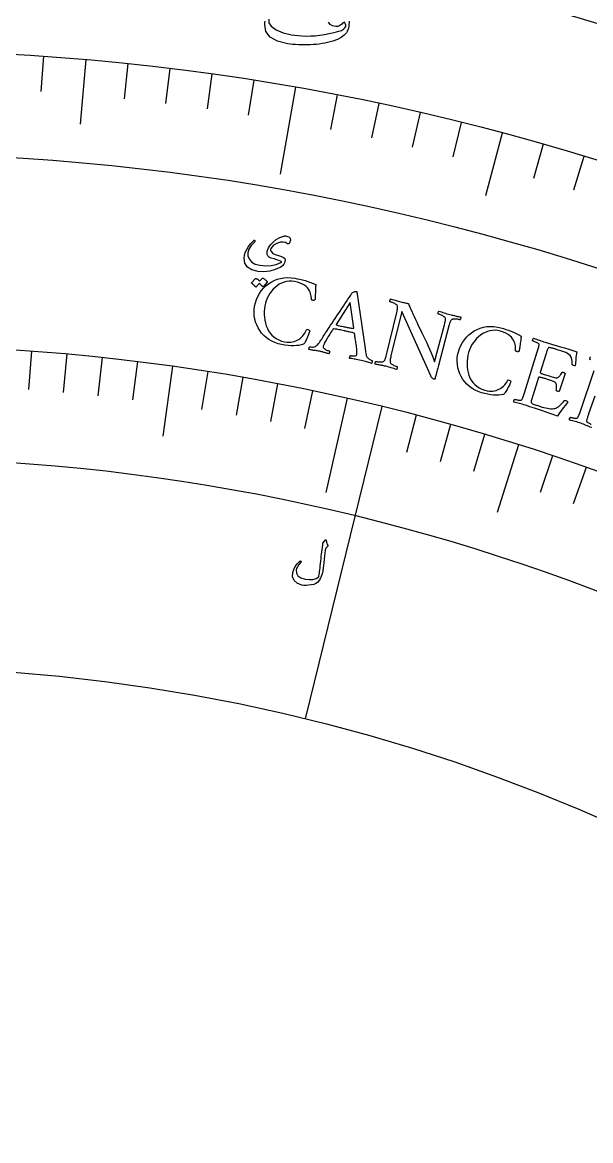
# Model space of a CAD drawing. Header units: millimetres. Extents: x -65 to 65, y -65 to 75.
# Drawn here: x 3.59 to 17.37, y 32.39 to 59.5 of the extents above; entities that cross this region are included whole.
import ezdxf

# ---------------------------------------------------------------- set-up
doc = ezdxf.new("R2010")
doc.units = ezdxf.units.MM
for name, color, linetype in [('ENGRAVE', 7, 'Continuous'), ('ENGRAVE_FINE', 8, 'Continuous'), ('TEXT', 5, 'Continuous')]:
    doc.layers.add(name, color=color, linetype=linetype)

msp = doc.modelspace()

# ---------------------------------------------------------------- linework, layer by layer
at = {"layer": 'ENGRAVE'}
for points in [[(5.1269, 58.6012), (4.9898, 57.0341)], [(10.2149, 57.9313), (9.8424, 55.8189)], [(15.225, 56.8206), (14.8179, 55.3012)], [(7.2326, 51.1663), (6.9925, 49.4672)], [(12.3027, 50.1891), (10.4457, 42.6134)], [(11.4645, 50.3872), (10.9454, 48.1055)], [(15.6203, 49.2576), (15.1016, 47.6219)]]:
    msp.add_lwpolyline(points, dxfattribs=at)
for radius in [63.7, 63.7, 61.9938, 58.825, 58.825, 56.3225, 51.675, 51.675, 48.945, 43.875, 43.875]:
    msp.add_circle((0, 0), radius, dxfattribs=at)
at = {"layer": 'ENGRAVE_FINE'}
for points in [[(4.1034, 58.6817), (4.0436, 57.8258)], [(6.1489, 58.5028), (6.0592, 57.6495)], [(7.169, 58.3865), (7.0644, 57.5349)], [(8.1869, 58.2525), (8.0674, 57.4029)], [(9.2023, 58.1008), (9.068, 57.2533)], [(11.2243, 57.7442), (11.0606, 56.902)], [(12.2304, 57.5395), (12.052, 56.7003)], [(13.2327, 57.3173), (13.0397, 56.4813)], [(14.2311, 57.0776), (14.0235, 56.2451)], [(16.2144, 56.5462), (15.9779, 55.7215)], [(17.1988, 56.2546), (16.9479, 55.4341)], [(3.8115, 51.5342), (3.7425, 50.6008)], [(4.6689, 51.4636), (4.5843, 50.5315)], [(5.525, 51.3788), (5.4249, 50.4482)], [(6.3797, 51.2797), (6.2641, 50.3508)], [(8.0837, 51.0388), (7.9373, 50.1143)], [(8.9327, 50.8971), (8.7709, 49.9752)], [(9.7793, 50.7412), (9.6022, 49.8221)], [(10.6233, 50.5712), (10.4309, 49.6552)], [(13.1375, 49.9771), (12.8996, 49.0719)], [(13.9689, 49.7511), (13.7159, 48.85)], [(14.7966, 49.5113), (14.5286, 48.6145)], [(16.4399, 48.9902), (16.1421, 48.1028)], [(17.255, 48.709), (16.9425, 47.8268)]]:
    msp.add_lwpolyline(points, dxfattribs=at)
at = {"layer": 'TEXT'}
for points in [[(11.5127, 59.5327), (11.5007, 59.4076), (11.4934, 59.3628), (11.4823, 59.3221), (11.4676, 59.2853), (11.4491, 59.2526), (11.3944, 59.1906), (11.3203, 59.1357), (11.2267, 59.0876), (11.1137, 59.0464), (11.0512, 59.0291), (10.9871, 59.0136), (10.9215, 59.0001), (10.8544, 58.9884), (10.7855, 58.9785), (10.7149, 58.9706), (10.6424, 58.9645), (10.5681, 58.9604), (10.4938, 58.9579), (10.4215, 58.957), (10.351, 58.9575), (10.2825, 58.9596), (10.2158, 58.9634), (10.1508, 58.969), (10.0874, 58.9765), (10.0257, 58.986), (9.7725, 59.05), (9.5946, 59.1486), (9.4921, 59.2824), (9.4651, 59.4519), (9.4694, 59.4895), (9.4784, 59.5318)], [(9.5624, 59.585), (9.5693, 59.4944), (9.6206, 59.415), (9.7466, 59.3204), (9.912, 59.2492), (10.117, 59.2012), (10.3618, 59.1758), (10.4706, 59.1725), (10.5805, 59.1741), (10.6915, 59.1807), (10.8037, 59.1922), (10.9169, 59.2088), (11.031, 59.2303), (11.1461, 59.2568), (11.2621, 59.2884), (11.3249, 59.3101), (11.3744, 59.3369), (11.4105, 59.369), (11.4332, 59.4063), (11.4305, 59.4355), (11.4226, 59.4633), (11.4097, 59.4897), (11.3916, 59.5147)], [(11.3755, 59.5058), (11.332, 59.4589), (11.287, 59.4259), (11.2406, 59.4069), (11.1926, 59.4019), (11.1094, 59.4163), (11.0499, 59.4525), (11.0143, 59.5105)], [(17.369, 51.3226), (17.3576, 51.3271), (17.3491, 51.3303), (17.3477, 51.337), (17.3477, 51.3452), (17.3491, 51.355), (17.3518, 51.3662), (17.3556, 51.3771), (17.3601, 51.3858), (17.3654, 51.3923)], [(17.3908, 49.6773), (17.3569, 49.6917), (17.3237, 49.7057), (17.2912, 49.7193), (17.2594, 49.7324), (17.2275, 49.7452), (17.1951, 49.7576), (17.1621, 49.7697), (17.1285, 49.7816), (17.0955, 49.7927), (17.0621, 49.8034), (17.0282, 49.8137), (16.9939, 49.8237), (16.9592, 49.8335), (16.9241, 49.8432), (16.8887, 49.8528), (16.8529, 49.8624), (16.8508, 49.8693), (16.8506, 49.8776), (16.8523, 49.8873), (16.8559, 49.8982), (16.8605, 49.9088), (16.8653, 49.9174), (16.8702, 49.924), (16.8753, 49.9286), (16.8839, 49.9259), (16.8955, 49.9227), (16.9103, 49.9189), (16.9281, 49.9146), (16.9474, 49.9105), (16.9664, 49.9072), (16.9853, 49.9048), (17.004, 49.9033), (17.0207, 49.9031), (17.0335, 49.9044), (17.0425, 49.9075), (17.0476, 49.9122), (17.057, 49.9259), (17.066, 49.9421), (17.0748, 49.9607), (17.0832, 49.9817), (17.0915, 50.0044), (17.1, 50.0281), (17.1087, 50.0526), (17.1175, 50.0781), (17.4516, 51.0635)], [(17.4659, 50.4385), (17.3173, 50.0094), (17.3161, 50.0059), (17.3149, 50.0023), (17.3136, 49.9988), (17.3124, 49.9952), (17.3112, 49.9917), (17.31, 49.9882), (17.3087, 49.9846), (17.3075, 49.9811), (17.3, 49.9592), (17.293, 49.9383), (17.2865, 49.9183), (17.2805, 49.8993), (17.2754, 49.8816), (17.2716, 49.8651), (17.2691, 49.8501), (17.2679, 49.8364), (17.27, 49.8292), (17.2757, 49.8211), (17.2851, 49.8121), (17.298, 49.8022), (17.3132, 49.792), (17.3292, 49.7824), (17.346, 49.7733), (17.3637, 49.7648), (17.3804, 49.7572)]]:
    msp.add_lwpolyline(points, dxfattribs=at)
for points in [[(10.0211, 54.1375), (9.9727, 54.1642), (9.9153, 54.1755), (9.8489, 54.1713), (9.7735, 54.1516), (9.7239, 54.1287), (9.6806, 54.0986), (9.6436, 54.0611), (9.613, 54.0163), (9.6091, 54.007), (9.6071, 53.9969), (9.607, 53.986), (9.6088, 53.9744), (9.628, 53.936), (9.6656, 53.9028), (9.7217, 53.8749), (9.7964, 53.8521), (9.8701, 53.8303), (9.9221, 53.8057), (9.9522, 53.7783), (9.9605, 53.7481), (9.9512, 53.6899), (9.9303, 53.6404), (9.8978, 53.5996), (9.8537, 53.5675), (9.7217, 53.5082), (9.5862, 53.4713), (9.447, 53.4566), (9.304, 53.4642), (9.1529, 53.5013), (9.0462, 53.5673), (8.984, 53.6625), (8.9662, 53.787), (8.9749, 53.8523), (8.9959, 53.9212), (9.0295, 53.9938), (9.0755, 54.0699), (9.0906, 54.0907), (9.1059, 54.1107), (9.1213, 54.1298), (9.1369, 54.148), (9.1528, 54.1655), (9.1691, 54.1823), (9.1859, 54.1984), (9.203, 54.2138), (9.2118, 54.2199), (9.2191, 54.2217), (9.2248, 54.2193), (9.229, 54.2126), (9.2307, 54.205), (9.2302, 54.1977), (9.2275, 54.1908), (9.2226, 54.1843), (9.1392, 54.0899), (9.0844, 54.0013), (9.0581, 53.9186), (9.06, 53.8417), (9.0933, 53.7555), (9.152, 53.6886), (9.2363, 53.641), (9.3461, 53.6125), (9.4908, 53.5989), (9.6245, 53.6055), (9.7474, 53.6324), (9.8596, 53.6797), (9.8667, 53.6841), (9.87, 53.6893), (9.8695, 53.6951), (9.8653, 53.7016), (9.846, 53.7159), (9.8107, 53.7313), (9.7596, 53.748), (9.6925, 53.7659), (9.6247, 53.7869), (9.5747, 53.8124), (9.5424, 53.8426), (9.5278, 53.8773), (9.525, 53.9156), (9.5292, 53.9545), (9.5405, 53.994), (9.5588, 54.0341), (9.6089, 54.1104), (9.6717, 54.1777), (9.7472, 54.2358), (9.8355, 54.2848), (9.8587, 54.2959), (9.8809, 54.3052), (9.9021, 54.3127), (9.9224, 54.3182), (9.9417, 54.3219), (9.9598, 54.3241), (9.9768, 54.3245), (9.9927, 54.3233), (10.0526, 54.3065), (10.085, 54.273), (10.09, 54.2232), (10.0675, 54.1568), (10.0568, 54.1398), (10.0454, 54.131), (10.0335, 54.1302), (10.0211, 54.1375)], [(9.4129, 53.3008), (9.4152, 53.3025), (9.4182, 53.3032), (9.4218, 53.3029), (9.426, 53.3018), (9.4404, 53.2932), (9.4542, 53.2841), (9.4674, 53.2745), (9.48, 53.2643), (9.4921, 53.2536), (9.5037, 53.2421), (9.5149, 53.2298), (9.5257, 53.2168), (9.5275, 53.2131), (9.528, 53.2094), (9.527, 53.2058), (9.5247, 53.2022), (9.4281, 53.0948), (9.4258, 53.0936), (9.4227, 53.0941), (9.419, 53.0964), (9.4146, 53.1005), (9.4117, 53.104), (9.4068, 53.109), (9.4, 53.1155), (9.3913, 53.1235), (9.3805, 53.133), (9.3675, 53.1443), (9.3525, 53.1572), (9.3353, 53.1719), (9.2595, 53.0884), (9.2563, 53.086), (9.2527, 53.0859), (9.2486, 53.0882), (9.2442, 53.0927), (9.2403, 53.0967), (9.2342, 53.1027), (9.2259, 53.1107), (9.2153, 53.1207), (9.2022, 53.1328), (9.1864, 53.147), (9.168, 53.1633), (9.1469, 53.1817), (9.1449, 53.1845), (9.1442, 53.187), (9.1449, 53.1894), (9.147, 53.1915), (9.2438, 53.2944), (9.2461, 53.296), (9.249, 53.2967), (9.2526, 53.2965), (9.2569, 53.2954), (9.2692, 53.2888), (9.2811, 53.2815), (9.2924, 53.2737), (9.3033, 53.2652), (9.3136, 53.2561), (9.3234, 53.2467), (9.3328, 53.2368), (9.3417, 53.2265)], [(10.1937, 53.2992), (10.2544, 53.2869), (10.3162, 53.2731), (10.3792, 53.2577), (10.4433, 53.2407), (10.508, 53.2216), (10.5727, 53.1999), (10.6372, 53.1756), (10.7017, 53.1486), (10.7016, 53.1454), (10.7014, 53.1357), (10.701, 53.1194), (10.7004, 53.0967), (10.6995, 53.0697), (10.6984, 53.0405), (10.697, 53.0091), (10.6954, 52.9756), (10.6936, 52.9417), (10.692, 52.9094), (10.6906, 52.8787), (10.6893, 52.8495), (10.6881, 52.824), (10.687, 52.8045), (10.6859, 52.7908), (10.6849, 52.7829), (10.6839, 52.778), (10.6804, 52.7737), (10.6745, 52.7698), (10.666, 52.7664), (10.6564, 52.7639), (10.6466, 52.7627), (10.6368, 52.7627), (10.6269, 52.7641), (10.6186, 52.7662), (10.6111, 52.7692), (10.6045, 52.7729), (10.5986, 52.7774), (10.5983, 52.7934), (10.5971, 52.8133), (10.5949, 52.8373), (10.5917, 52.8653), (10.5862, 52.896), (10.5771, 52.928), (10.5644, 52.9614), (10.548, 52.9962), (10.5269, 53.031), (10.4998, 53.0646), (10.4667, 53.0969), (10.4277, 53.1281), (10.3815, 53.1566), (10.3266, 53.1812), (10.2632, 53.2018), (10.1912, 53.2184), (10.1245, 53.2272), (10.0595, 53.2279), (9.9963, 53.2204), (9.9348, 53.2047), (9.8757, 53.1819), (9.8196, 53.1531), (9.7665, 53.1183), (9.7164, 53.0776), (9.6699, 53.032), (9.6276, 52.9828), (9.5896, 52.93), (9.5558, 52.8735), (9.5267, 52.8146), (9.5027, 52.7547), (9.4838, 52.6937), (9.47, 52.6316), (9.4598, 52.5615), (9.4546, 52.4911), (9.4542, 52.4205), (9.4586, 52.3497), (9.4682, 52.2799), (9.4832, 52.2124), (9.5037, 52.1473), (9.5295, 52.0845), (9.561, 52.0251), (9.5982, 51.9703), (9.6413, 51.9202), (9.6902, 51.8746), (9.7453, 51.8348), (9.8068, 51.8022), (9.8748, 51.7767), (9.9494, 51.7582), (10.0025, 51.7502), (10.0523, 51.7472), (10.0988, 51.7492), (10.1421, 51.7564), (10.1823, 51.7671), (10.2197, 51.7799), (10.2541, 51.7948), (10.2857, 51.8119), (10.3251, 51.8381), (10.36, 51.8671), (10.3905, 51.8989), (10.4164, 51.9334), (10.4387, 51.9684), (10.458, 52.0014), (10.4745, 52.0325), (10.4879, 52.0616), (10.5084, 52.0581), (10.5272, 52.0511), (10.5443, 52.0407), (10.5598, 52.0267), (10.5571, 52.0161), (10.5524, 52.0015), (10.5459, 51.9827), (10.5374, 51.96), (10.5275, 51.9347), (10.5171, 51.9084), (10.5059, 51.8811), (10.4941, 51.8529), (10.4819, 51.825), (10.4699, 51.7989), (10.4578, 51.7745), (10.4458, 51.7519), (10.4344, 51.7323), (10.4242, 51.7168), (10.4151, 51.7056), (10.4072, 51.6986), (10.3519, 51.6835), (10.294, 51.6723), (10.2334, 51.6651), (10.1702, 51.6618), (10.1034, 51.6627), (10.0321, 51.6679), (9.9563, 51.6773), (9.876, 51.6909), (9.7911, 51.7111), (9.7113, 51.7383), (9.6366, 51.7725), (9.5668, 51.8138), (9.5025, 51.8609), (9.4443, 51.913), (9.3919, 51.9698), (9.3456, 52.0316), (9.3056, 52.0972), (9.2723, 52.1657), (9.2458, 52.2371), (9.226, 52.3114), (9.2133, 52.3876), (9.2082, 52.4649), (9.2108, 52.5432), (9.2209, 52.6226), (9.2394, 52.7054), (9.2649, 52.7843), (9.2977, 52.8592), (9.3377, 52.9302), (9.3839, 52.9965), (9.4357, 53.0576), (9.4928, 53.1133), (9.5554, 53.1638), (9.6228, 53.208), (9.6943, 53.2449), (9.7699, 53.2744), (9.8497, 53.2966), (9.9325, 53.3107), (10.0175, 53.3158), (10.1045, 53.312), (10.1937, 53.2992)], [(10.8651, 51.8542), (10.8674, 51.8576), (10.8741, 51.8679), (10.8852, 51.8851), (10.9008, 51.9091), (10.9203, 51.9391), (10.9428, 51.9739), (10.9685, 52.0137), (10.9973, 52.0584), (11.0287, 52.1068), (11.0622, 52.1578), (11.0977, 52.2114), (11.1352, 52.2676), (11.174, 52.3255), (11.2131, 52.3843), (11.2527, 52.4439), (11.2927, 52.5044), (11.3326, 52.5646), (11.3717, 52.6236), (11.4102, 52.6813), (11.4479, 52.7376), (11.4842, 52.7916), (11.5184, 52.8423), (11.5504, 52.8896), (11.5803, 52.9335), (11.589, 52.9421), (11.6007, 52.9507), (11.6155, 52.9593), (11.6335, 52.9678), (11.6516, 52.975), (11.667, 52.9796), (11.6798, 52.9816), (11.6899, 52.981), (11.6921, 52.9804), (11.6938, 52.9798), (11.6951, 52.9791), (11.6958, 52.9784), (11.6965, 52.9775), (11.6977, 52.9764), (11.6992, 52.975), (11.7012, 52.9733), (11.9032, 51.5925), (11.9125, 51.5244), (11.9197, 51.4734), (11.9247, 51.4396), (11.9277, 51.4229), (11.9322, 51.4083), (11.9397, 51.3939), (11.9504, 51.3797), (11.9641, 51.3658), (11.9795, 51.3527), (11.9952, 51.3409), (12.0112, 51.3305), (12.0275, 51.3215), (12.0425, 51.314), (12.0546, 51.3084), (12.0638, 51.3046), (12.0701, 51.3025), (12.0726, 51.2947), (12.0731, 51.2855), (12.0717, 51.275), (12.0685, 51.2632), (12.0646, 51.252), (12.0613, 51.2434), (12.0586, 51.2374), (12.0565, 51.2339), (12.0231, 51.2443), (11.9914, 51.254), (11.9614, 51.2632), (11.9333, 51.2718), (11.9046, 51.2801), (11.8731, 51.2886), (11.8387, 51.2973), (11.8016, 51.3061), (11.7623, 51.3148), (11.7263, 51.3224), (11.6937, 51.3286), (11.6645, 51.3336), (11.6352, 51.3382), (11.6024, 51.3435), (11.5661, 51.3494), (11.5263, 51.3558), (11.5234, 51.3625), (11.5224, 51.3708), (11.523, 51.3805), (11.5255, 51.3918), (11.5291, 51.4028), (11.5334, 51.4118), (11.5384, 51.4186), (11.544, 51.4235), (11.5565, 51.4212), (11.5723, 51.4193), (11.5913, 51.4179), (11.6136, 51.4167), (11.6358, 51.4166), (11.6545, 51.418), (11.6698, 51.421), (11.6816, 51.4256), (11.6872, 51.4304), (11.6919, 51.4374), (11.6959, 51.4464), (11.699, 51.4575), (11.701, 51.4706), (11.7018, 51.4879), (11.7015, 51.5095), (11.7002, 51.5353), (11.6979, 51.5642), (11.6949, 51.595), (11.6913, 51.6277), (11.6869, 51.6624), (11.6821, 51.6977), (11.6773, 51.7327), (11.6723, 51.7671), (11.6671, 51.8011), (11.6622, 51.8334), (11.6577, 51.8627), (11.6536, 51.8891), (11.6499, 51.9124), (11.6469, 51.9315), (11.6448, 51.9452), (11.6435, 51.9534), (11.6431, 51.9561), (11.6428, 51.9565), (11.6421, 51.9576), (11.6409, 51.9595), (11.6393, 51.9621), (11.6373, 51.9648), (11.6352, 51.9668), (11.633, 51.9683), (11.6306, 51.9692), (11.6115, 51.9746), (11.5901, 51.9801), (11.5665, 51.9858), (11.5408, 51.9917), (11.5144, 51.9976), (11.4889, 52.0032), (11.4643, 52.0087), (11.4406, 52.0139), (11.4345, 52.0152), (11.4284, 52.0166), (11.4223, 52.0179), (11.4162, 52.0192), (11.4102, 52.0205), (11.4046, 52.0218), (11.3992, 52.023), (11.3942, 52.0241), (11.3589, 52.0317), (11.3263, 52.0386), (11.2964, 52.0447), (11.2692, 52.05), (11.2415, 52.0551), (11.21, 52.0605), (11.1748, 52.0663), (11.1358, 52.0723), (11.1344, 52.0724), (11.1325, 52.0721), (11.1303, 52.0713), (11.1277, 52.0702), (11.1252, 52.0691), (11.1234, 52.0683), (11.1224, 52.0678), (11.122, 52.0676), (11.1202, 52.0648), (11.1148, 52.0564), (11.1058, 52.0424), (11.0932, 52.0227), (11.0782, 51.9992), (11.0617, 51.9736), (11.0439, 51.9459), (11.0246, 51.9162), (11.0052, 51.8858), (10.9868, 51.8563), (10.9693, 51.8277), (10.9529, 51.8), (10.9368, 51.7728), (10.9231, 51.7476), (10.912, 51.7245), (10.9033, 51.7034), (10.8965, 51.6842), (10.8909, 51.6671), (10.8865, 51.6519), (10.8833, 51.6387), (10.883, 51.6255), (10.8876, 51.6126), (10.8973, 51.6002), (10.9119, 51.5881), (10.9293, 51.5768), (10.9473, 51.5669), (10.9659, 51.5582), (10.985, 51.5509), (11.0027, 51.5449), (11.0166, 51.5403), (11.027, 51.5371), (11.0336, 51.5354), (11.0351, 51.5311), (11.0357, 51.5244), (11.0355, 51.5151), (11.0344, 51.5033), (11.0326, 51.4912), (11.0302, 51.4809), (11.0273, 51.4725), (11.0238, 51.466), (11.002, 51.472), (10.9817, 51.4776), (10.9632, 51.4828), (10.9463, 51.4877), (10.9302, 51.4924), (10.9141, 51.497), (10.8981, 51.5017), (10.882, 51.5064), (10.8646, 51.5112), (10.8446, 51.5162), (10.8219, 51.5215), (10.7966, 51.5269), (10.771, 51.5321), (10.7474, 51.5366), (10.7259, 51.5402), (10.7065, 51.5432), (10.6881, 51.5457), (10.6696, 51.5483), (10.6512, 51.5508), (10.6328, 51.5533), (10.6132, 51.5561), (10.5911, 51.5594), (10.5666, 51.5631), (10.5397, 51.5673), (10.5384, 51.5715), (10.5382, 51.5782), (10.5391, 51.5873), (10.5411, 51.5989), (10.5439, 51.6108), (10.5469, 51.6209), (10.5502, 51.6293), (10.5537, 51.6358), (10.5667, 51.6339), (10.5837, 51.6325), (10.6048, 51.6318), (10.63, 51.6316), (10.6552, 51.633), (10.6763, 51.637), (10.6934, 51.6436), (10.7064, 51.6528), (10.7289, 51.673), (10.7503, 51.6949), (10.7707, 51.7185), (10.79, 51.7437), (10.8087, 51.7701), (10.8275, 51.7974), (10.8463, 51.8254), (10.8651, 51.8542)], [(11.5398, 52.7125), (11.1947, 52.1796), (11.1947, 52.1793), (11.1947, 52.1784), (11.1948, 52.1768), (11.1948, 52.1745), (11.1951, 52.1722), (11.1956, 52.1705), (11.1964, 52.1694), (11.1975, 52.1688), (11.2217, 52.1624), (11.2482, 52.1557), (11.277, 52.1486), (11.3082, 52.1411), (11.3389, 52.1339), (11.3665, 52.1275), (11.3908, 52.1219), (11.412, 52.1172), (11.4395, 52.1113), (11.4657, 52.1061), (11.4906, 52.1014), (11.5141, 52.0973), (11.5376, 52.0934), (11.5621, 52.0892), (11.5877, 52.0848), (11.6143, 52.0802), (11.6166, 52.0801), (11.6187, 52.0808), (11.6204, 52.0824), (11.6218, 52.0849), (11.6229, 52.0874), (11.6238, 52.0893), (11.6242, 52.0903), (11.6244, 52.0907)], [(12.7641, 52.7273), (12.7912, 52.7208), (12.8179, 52.7143), (12.8444, 52.7078), (12.8706, 52.7014), (12.8949, 52.6956), (12.9159, 52.691), (12.9336, 52.6875), (12.9479, 52.6851), (12.9617, 52.6491), (12.9796, 52.6059), (13.0016, 52.5557), (13.0276, 52.4983), (13.0569, 52.4352), (13.0887, 52.3677), (13.1228, 52.2959), (13.1593, 52.2198), (13.1972, 52.1408), (13.2356, 52.0605), (13.2745, 51.9789), (13.3139, 51.896), (13.353, 51.8127), (13.3912, 51.7301), (13.4285, 51.6482), (13.4648, 51.567), (13.4991, 51.4881), (13.5305, 51.4133), (13.559, 51.3427), (13.5846, 51.2761), (13.821, 52.1686), (13.8287, 52.1983), (13.8353, 52.2248), (13.8406, 52.2481), (13.8448, 52.2681), (13.8471, 52.2864), (13.8471, 52.3043), (13.8447, 52.3218), (13.8399, 52.3391), (13.8359, 52.3465), (13.8282, 52.3548), (13.8168, 52.3638), (13.8016, 52.3737), (13.7843, 52.3837), (13.7663, 52.3933), (13.7478, 52.4024), (13.7285, 52.411), (13.7102, 52.4186), (13.6943, 52.4248), (13.6808, 52.4295), (13.6698, 52.4328), (13.6673, 52.4406), (13.6665, 52.4494), (13.6675, 52.4592), (13.6703, 52.47), (13.6737, 52.4805), (13.6769, 52.4892), (13.6798, 52.4963), (13.6825, 52.5017), (13.7174, 52.4912), (13.7511, 52.4808), (13.7838, 52.4706), (13.8153, 52.4604), (13.8473, 52.4503), (13.8814, 52.4401), (13.9176, 52.4297), (13.956, 52.4193), (13.983, 52.4122), (14.0075, 52.4059), (14.0294, 52.4004), (14.0487, 52.3958), (14.0668, 52.3917), (14.0854, 52.3876), (14.1042, 52.3835), (14.1235, 52.3796), (14.1439, 52.3754), (14.1663, 52.3706), (14.1907, 52.3653), (14.217, 52.3594), (14.2179, 52.3534), (14.2181, 52.3462), (14.2176, 52.3379), (14.2166, 52.3285), (14.2144, 52.3188), (14.2107, 52.3094), (14.2055, 52.3005), (14.1987, 52.292), (14.1895, 52.2942), (14.1766, 52.2967), (14.16, 52.2996), (14.1397, 52.3028), (14.1177, 52.3058), (14.0959, 52.3079), (14.0744, 52.3091), (14.0531, 52.3094), (14.0338, 52.3085), (14.018, 52.3062), (14.0058, 52.3024), (13.9972, 52.2972), (13.9859, 52.2856), (13.9761, 52.2725), (13.968, 52.2581), (13.9614, 52.2422), (13.9553, 52.2235), (13.9483, 52.2005), (13.9405, 52.1732), (13.9319, 52.1416), (13.6762, 51.1846), (13.6675, 51.1519), (13.6593, 51.1214), (13.6517, 51.0929), (13.6447, 51.0665), (13.638, 51.0414), (13.6317, 51.0167), (13.6256, 50.9924), (13.6198, 50.9686), (13.6139, 50.9439), (13.6077, 50.9172), (13.601, 50.8886), (13.5941, 50.8579), (13.5911, 50.854), (13.5872, 50.8514), (13.5823, 50.8499), (13.5765, 50.8497), (13.5707, 50.8501), (13.5659, 50.8506), (13.562, 50.8512), (13.5591, 50.8518), (13.5537, 50.854), (13.5471, 50.8582), (13.5392, 50.8643), (13.5301, 50.8724), (13.5204, 50.8827), (13.511, 50.8956), (13.5017, 50.9109), (13.4926, 50.9288), (12.7883, 52.4929), (12.5261, 51.4166), (12.519, 51.3867), (12.5133, 51.3603), (12.5089, 51.3372), (12.5058, 51.3175), (12.5042, 51.2996), (12.5045, 51.2822), (12.5066, 51.265), (12.5106, 51.2483), (12.5145, 51.241), (12.5218, 51.233), (12.5327, 51.2243), (12.5471, 51.2149), (12.5635, 51.2054), (12.5807, 51.1961), (12.5986, 51.1871), (12.6172, 51.1784), (12.635, 51.1707), (12.6504, 51.1644), (12.6635, 51.1598), (12.6743, 51.1566), (12.6768, 51.1489), (12.6779, 51.1403), (12.6774, 51.1308), (12.6755, 51.1203), (12.6726, 51.1101), (12.6695, 51.1012), (12.666, 51.0937), (12.6623, 51.0876), (12.6287, 51.0984), (12.5962, 51.1088), (12.5649, 51.1186), (12.5347, 51.128), (12.504, 51.1372), (12.4711, 51.1465), (12.436, 51.1558), (12.3986, 51.1651), (12.3731, 51.1711), (12.3495, 51.1763), (12.3277, 51.1807), (12.3079, 51.1844), (12.2891, 51.1876), (12.2706, 51.1908), (12.2524, 51.1939), (12.2345, 51.1969), (12.2155, 51.2001), (12.194, 51.204), (12.1698, 51.2084), (12.1432, 51.2135), (12.1422, 51.2195), (12.1418, 51.2266), (12.142, 51.2349), (12.1428, 51.2443), (12.1447, 51.2541), (12.1481, 51.2636), (12.1529, 51.2727), (12.1593, 51.2815), (12.1683, 51.2797), (12.1807, 51.278), (12.1967, 51.2762), (12.2161, 51.2744), (12.2373, 51.2728), (12.2585, 51.2719), (12.2797, 51.2717), (12.3009, 51.272), (12.3201, 51.2734), (12.3354, 51.2763), (12.3467, 51.2805), (12.354, 51.2862), (12.3649, 51.2981), (12.3744, 51.3112), (12.3823, 51.3254), (12.3888, 51.3407), (12.3949, 51.3589), (12.4016, 51.3816), (12.4089, 51.4088), (12.4167, 51.4405), (12.665, 52.4689), (12.6724, 52.5008), (12.6784, 52.5286), (12.6829, 52.5522), (12.6859, 52.5717), (12.6872, 52.5888), (12.6865, 52.6055), (12.684, 52.6217), (12.6795, 52.6374), (12.6754, 52.6458), (12.667, 52.6548), (12.6543, 52.6644), (12.6374, 52.6745), (12.6181, 52.6844), (12.5985, 52.6937), (12.5785, 52.7022), (12.5582, 52.7101), (12.5393, 52.7168), (12.5238, 52.7221), (12.5114, 52.726), (12.5024, 52.7285), (12.5005, 52.7392), (12.5002, 52.7495), (12.5014, 52.7595), (12.5041, 52.7691), (12.5077, 52.7778), (12.5113, 52.7853), (12.5149, 52.7915), (12.5185, 52.7964), (12.5583, 52.7856), (12.5941, 52.7756), (12.6258, 52.7663), (12.6534, 52.7578), (12.6795, 52.7499), (12.7067, 52.7422), (12.7349, 52.7346), (12.7641, 52.7273)], [(15.1915, 52.0954), (15.2508, 52.0775), (15.311, 52.0578), (15.3723, 52.0365), (15.4345, 52.0136), (15.4971, 51.9884), (15.5594, 51.9607), (15.6214, 51.9304), (15.6831, 51.8975), (15.6827, 51.8942), (15.6815, 51.8846), (15.6795, 51.8685), (15.6768, 51.8459), (15.6734, 51.8191), (15.6695, 51.7901), (15.6652, 51.759), (15.6603, 51.7258), (15.6554, 51.6922), (15.6508, 51.6602), (15.6464, 51.6298), (15.6424, 51.6008), (15.6388, 51.5756), (15.6358, 51.5562), (15.6334, 51.5427), (15.6317, 51.535), (15.6302, 51.5302), (15.6264, 51.5262), (15.6201, 51.5229), (15.6114, 51.5203), (15.6015, 51.5187), (15.5916, 51.5184), (15.5819, 51.5194), (15.5722, 51.5217), (15.5641, 51.5246), (15.557, 51.5283), (15.5507, 51.5326), (15.5453, 51.5377), (15.5465, 51.5536), (15.5472, 51.5736), (15.5472, 51.5977), (15.5467, 51.6258), (15.5442, 51.6569), (15.5381, 51.6897), (15.5286, 51.7241), (15.5156, 51.7602), (15.4978, 51.7969), (15.474, 51.8329), (15.4442, 51.8682), (15.4083, 51.9029), (15.365, 51.9357), (15.3127, 51.9653), (15.2515, 51.9919), (15.1814, 52.0152), (15.1159, 52.0303), (15.0512, 52.0371), (14.9876, 52.0356), (14.9249, 52.0258), (14.8639, 52.0087), (14.8053, 51.9854), (14.7491, 51.9558), (14.6954, 51.92), (14.6448, 51.879), (14.5981, 51.834), (14.5552, 51.785), (14.5162, 51.732), (14.4817, 51.6761), (14.4521, 51.6188), (14.4275, 51.5598), (14.4079, 51.4993), (14.3911, 51.4305), (14.3793, 51.3609), (14.3722, 51.2907), (14.3699, 51.2197), (14.3728, 51.1493), (14.3814, 51.0808), (14.3956, 51.014), (14.4154, 50.949), (14.4411, 50.8869), (14.473, 50.8289), (14.5112, 50.7749), (14.5555, 50.7248), (14.6066, 50.6801), (14.6647, 50.6418), (14.73, 50.6099), (14.8025, 50.5844), (14.8546, 50.5714), (14.9039, 50.5638), (14.9504, 50.5614), (14.9942, 50.5644), (15.0352, 50.5712), (15.0736, 50.5805), (15.1094, 50.5921), (15.1424, 50.6061), (15.1841, 50.6285), (15.2216, 50.654), (15.2549, 50.6828), (15.284, 50.7147), (15.3095, 50.7474), (15.3319, 50.7785), (15.3512, 50.8078), (15.3674, 50.8355), (15.3874, 50.8301), (15.4054, 50.8214), (15.4215, 50.8093), (15.4356, 50.794), (15.4319, 50.7837), (15.4259, 50.7696), (15.4176, 50.7515), (15.4069, 50.7297), (15.3948, 50.7054), (15.3818, 50.6803), (15.3682, 50.6542), (15.3537, 50.6272), (15.339, 50.6006), (15.3245, 50.5757), (15.3102, 50.5526), (15.2961, 50.5312), (15.2829, 50.5127), (15.2713, 50.4983), (15.2612, 50.488), (15.2527, 50.4818), (15.1962, 50.472), (15.1374, 50.4663), (15.0764, 50.4649), (15.0132, 50.4676), (14.9468, 50.4748), (14.8763, 50.4867), (14.8018, 50.5032), (14.7231, 50.5244), (14.6405, 50.5526), (14.5636, 50.5872), (14.4924, 50.6283), (14.4269, 50.676), (14.3674, 50.729), (14.3143, 50.7863), (14.2676, 50.8479), (14.2273, 50.9137), (14.1937, 50.9829), (14.167, 51.0542), (14.1474, 51.1278), (14.1347, 51.2036), (14.1293, 51.2807), (14.1316, 51.3581), (14.1415, 51.4359), (14.1591, 51.5139), (14.1853, 51.5946), (14.2182, 51.6707), (14.2579, 51.7422), (14.3044, 51.8091), (14.3568, 51.8707), (14.414, 51.9266), (14.4762, 51.9767), (14.5433, 52.0211), (14.6146, 52.0587), (14.6893, 52.0886), (14.7673, 52.1109), (14.8488, 52.1254), (14.9326, 52.1316), (15.0177, 52.1286), (15.104, 52.1166), (15.1915, 52.0954)], [(16.2609, 51.7481), (16.347, 51.7214), (16.4377, 51.6942), (16.5328, 51.6663), (16.6324, 51.6378), (16.7334, 51.6085), (16.8329, 51.5786), (16.9309, 51.548), (17.0273, 51.5168), (17.0196, 51.4717), (17.0134, 51.4281), (17.0086, 51.3859), (17.0054, 51.3453), (17.0026, 51.3051), (16.9993, 51.2645), (16.9956, 51.2234), (16.9913, 51.1817), (16.9825, 51.1789), (16.9721, 51.1782), (16.9601, 51.1798), (16.9465, 51.1834), (16.933, 51.1891), (16.9238, 51.1955), (16.9189, 51.2029), (16.9183, 51.2112), (16.918, 51.2817), (16.9096, 51.3408), (16.893, 51.3884), (16.8683, 51.4246), (16.8372, 51.4532), (16.8014, 51.478), (16.7611, 51.499), (16.7162, 51.5162), (16.5128, 51.5818), (16.5039, 51.5846), (16.4921, 51.5881), (16.4771, 51.5925), (16.459, 51.5977), (16.4397, 51.6029), (16.4208, 51.6076), (16.4024, 51.6115), (16.3844, 51.6149), (16.3684, 51.6169), (16.3557, 51.6168), (16.3463, 51.6147), (16.3403, 51.6105), (16.333, 51.5988), (16.3259, 51.585), (16.319, 51.5692), (16.3123, 51.5514), (16.3057, 51.5323), (16.2991, 51.513), (16.2926, 51.4933), (16.2862, 51.4732), (16.2837, 51.4654), (16.2815, 51.4584), (16.2796, 51.4523), (16.2779, 51.4471), (16.141, 51.0141), (16.1415, 51.0092), (16.1463, 51.0039), (16.1552, 50.9983), (16.1683, 50.9923), (16.184, 50.9862), (16.2007, 50.9801), (16.2184, 50.974), (16.237, 50.9679), (16.3591, 50.9288), (16.3988, 50.9164), (16.434, 50.906), (16.4647, 50.8977), (16.491, 50.8915), (16.5138, 50.8876), (16.5339, 50.8861), (16.5513, 50.8872), (16.5661, 50.8907), (16.5793, 50.8968), (16.592, 50.9053), (16.6042, 50.9162), (16.6158, 50.9297), (16.6279, 50.9457), (16.6412, 50.9647), (16.6558, 50.9865), (16.6716, 51.0112), (16.677, 51.0175), (16.6853, 51.0205), (16.6965, 51.0203), (16.7106, 51.0168), (16.7237, 51.0117), (16.7342, 51.0058), (16.7421, 50.9991), (16.7475, 50.9916), (16.6042, 50.5554), (16.5969, 50.5532), (16.5876, 50.553), (16.5763, 50.5547), (16.5631, 50.5584), (16.5505, 50.5637), (16.5413, 50.5701), (16.5354, 50.5778), (16.5329, 50.5866), (16.535, 50.6202), (16.5364, 50.6488), (16.537, 50.6727), (16.5369, 50.6916), (16.5361, 50.707), (16.5349, 50.7199), (16.5332, 50.7303), (16.531, 50.7382), (16.5282, 50.7447), (16.5249, 50.751), (16.521, 50.7569), (16.5165, 50.7626), (16.51, 50.7695), (16.4994, 50.777), (16.4847, 50.785), (16.4658, 50.7935), (16.4444, 50.8022), (16.4218, 50.811), (16.398, 50.8198), (16.3731, 50.8287), (16.3479, 50.8373), (16.3235, 50.8456), (16.2998, 50.8535), (16.2767, 50.8609), (16.2606, 50.866), (16.2435, 50.8712), (16.2252, 50.8767), (16.2058, 50.8823), (16.1865, 50.8876), (16.1685, 50.8922), (16.1517, 50.896), (16.1362, 50.8992), (16.1229, 50.9008), (16.1128, 50.9003), (16.1061, 50.8976), (16.1026, 50.8928), (15.9626, 50.4503), (15.9617, 50.4476), (15.9607, 50.4444), (15.9595, 50.4405), (15.958, 50.436), (15.9525, 50.4182), (15.9463, 50.3979), (15.9395, 50.3752), (15.9321, 50.35), (15.9259, 50.3263), (15.9224, 50.3079), (15.9218, 50.2949), (15.9239, 50.2872), (15.934, 50.2757), (15.946, 50.2655), (15.9598, 50.2564), (15.9754, 50.2486), (15.9945, 50.2408), (16.0185, 50.2319), (16.0476, 50.2219), (16.0816, 50.2108), (16.1925, 50.1751), (16.2339, 50.1629), (16.2757, 50.1528), (16.3179, 50.1448), (16.3605, 50.139), (16.4015, 50.1358), (16.4389, 50.1356), (16.4729, 50.1386), (16.5032, 50.1447), (16.5349, 50.1547), (16.5649, 50.1694), (16.5932, 50.1887), (16.6198, 50.2127), (16.6456, 50.2397), (16.6716, 50.2681), (16.6977, 50.298), (16.724, 50.3292), (16.7299, 50.3342), (16.7382, 50.3364), (16.7488, 50.3358), (16.7618, 50.3324), (16.7811, 50.3251), (16.7961, 50.3171), (16.8071, 50.3085), (16.8138, 50.2993), (16.7809, 50.2569), (16.7467, 50.2132), (16.7113, 50.1683), (16.6748, 50.1221), (16.64, 50.0767), (16.6099, 50.0339), (16.5844, 49.9939), (16.5637, 49.9566), (16.4712, 49.9875), (16.3791, 50.0187), (16.2875, 50.0502), (16.1963, 50.0821), (16.1022, 50.1148), (16.002, 50.1485), (15.8956, 50.1833), (15.7831, 50.2191), (15.7439, 50.2312), (15.7067, 50.2421), (15.6713, 50.2519), (15.6379, 50.2606), (15.6053, 50.269), (15.5722, 50.2781), (15.5386, 50.2877), (15.5045, 50.298), (15.5022, 50.3049), (15.5018, 50.3132), (15.5032, 50.3228), (15.5066, 50.3339), (15.5109, 50.3446), (15.5155, 50.3533), (15.5202, 50.36), (15.5251, 50.3647), (15.5338, 50.3623), (15.5455, 50.3594), (15.5604, 50.3561), (15.5783, 50.3522), (15.5977, 50.3486), (15.6168, 50.3458), (15.6358, 50.344), (15.6545, 50.343), (15.6712, 50.3432), (15.684, 50.3449), (15.6929, 50.3482), (15.6978, 50.353), (15.7068, 50.367), (15.7155, 50.3834), (15.7237, 50.4023), (15.7315, 50.4235), (15.7392, 50.4464), (15.7471, 50.4703), (15.7551, 50.4951), (15.7632, 50.5208), (16.0731, 51.5141), (16.0811, 51.5399), (16.0887, 51.5651), (16.0959, 51.5895), (16.1027, 51.6133), (16.1085, 51.6357), (16.1125, 51.6563), (16.1147, 51.675), (16.1152, 51.6917), (16.114, 51.6994), (16.1085, 51.7075), (16.0985, 51.716), (16.0842, 51.7249), (16.0674, 51.7338), (16.05, 51.7424), (16.032, 51.7506), (16.0134, 51.7586), (15.9959, 51.7657), (15.9814, 51.7714), (15.9697, 51.7758), (15.961, 51.7787), (15.9595, 51.7854), (15.9593, 51.7936), (15.9603, 51.8034), (15.9628, 51.8147), (15.9662, 51.8257), (15.9705, 51.8345), (15.9756, 51.8411), (15.9816, 51.8455), (16.0176, 51.833), (16.0532, 51.8204), (16.0885, 51.8077), (16.1234, 51.795), (16.158, 51.7825), (16.1925, 51.7705), (16.2268, 51.759), (16.2609, 51.7481)], [(10.9294, 46.9486), (10.933, 46.9524), (10.937, 46.9548), (10.9414, 46.9557), (10.9463, 46.9552), (10.9508, 46.9533), (10.9543, 46.95), (10.9566, 46.9452), (10.9579, 46.939), (10.9637, 46.903), (10.9715, 46.8713), (10.9813, 46.8439), (10.993, 46.8207), (10.9961, 46.8126), (10.9956, 46.8043), (10.9914, 46.7957), (10.9835, 46.7868), (10.9788, 46.7827), (10.9743, 46.7787), (10.9701, 46.7749), (10.9661, 46.7713), (10.9623, 46.7678), (10.9588, 46.7647), (10.9555, 46.7618), (10.9526, 46.7593), (10.9475, 46.7547), (10.9432, 46.7487), (10.9398, 46.7414), (10.9372, 46.7328), (10.9331, 46.7077), (10.9291, 46.6802), (10.9251, 46.6504), (10.921, 46.6182), (10.917, 46.5837), (10.9127, 46.5469), (10.9083, 46.5077), (10.9037, 46.4663), (10.8997, 46.4248), (10.8956, 46.3858), (10.8914, 46.3494), (10.8872, 46.3156), (10.883, 46.2842), (10.8789, 46.2552), (10.8748, 46.2285), (10.8708, 46.2041), (10.856, 46.1327), (10.8344, 46.0668), (10.806, 46.0065), (10.7709, 45.9517), (10.7421, 45.9214), (10.7028, 45.8964), (10.653, 45.8766), (10.5927, 45.862), (10.5289, 45.8531), (10.4702, 45.8499), (10.4167, 45.8524), (10.3681, 45.8607), (10.2518, 45.9043), (10.1758, 45.9691), (10.1403, 46.0553), (10.1453, 46.163), (10.1686, 46.2389), (10.2055, 46.3102), (10.2561, 46.3767), (10.3205, 46.4384), (10.3251, 46.4418), (10.3295, 46.4435), (10.3338, 46.4436), (10.3379, 46.4421), (10.342, 46.4394), (10.3449, 46.4364), (10.3467, 46.4331), (10.3472, 46.4295), (10.347, 46.4243), (10.3457, 46.4196), (10.3435, 46.4153), (10.3401, 46.4115), (10.293, 46.3548), (10.2582, 46.3053), (10.2357, 46.263), (10.2256, 46.2279), (10.2325, 46.1461), (10.2722, 46.0811), (10.3445, 46.0331), (10.4495, 46.0018), (10.5479, 45.9903), (10.6352, 45.9957), (10.7112, 46.0181), (10.7761, 46.0575), (10.7809, 46.0827), (10.7858, 46.1123), (10.7908, 46.1463), (10.7961, 46.1847), (10.8015, 46.2276), (10.8068, 46.2751), (10.8122, 46.3272), (10.8177, 46.3839), (10.8239, 46.4423), (10.8302, 46.4997), (10.8367, 46.5561), (10.8433, 46.6115), (10.8502, 46.6659), (10.8574, 46.7194), (10.8649, 46.7718), (10.8727, 46.8232), (10.8782, 46.8731), (10.8798, 46.8786), (10.8818, 46.8836), (10.8843, 46.8881), (10.8872, 46.8921)]]:
    msp.add_lwpolyline(points, close=True, dxfattribs=at)

doc.saveas('drawing.dxf')
